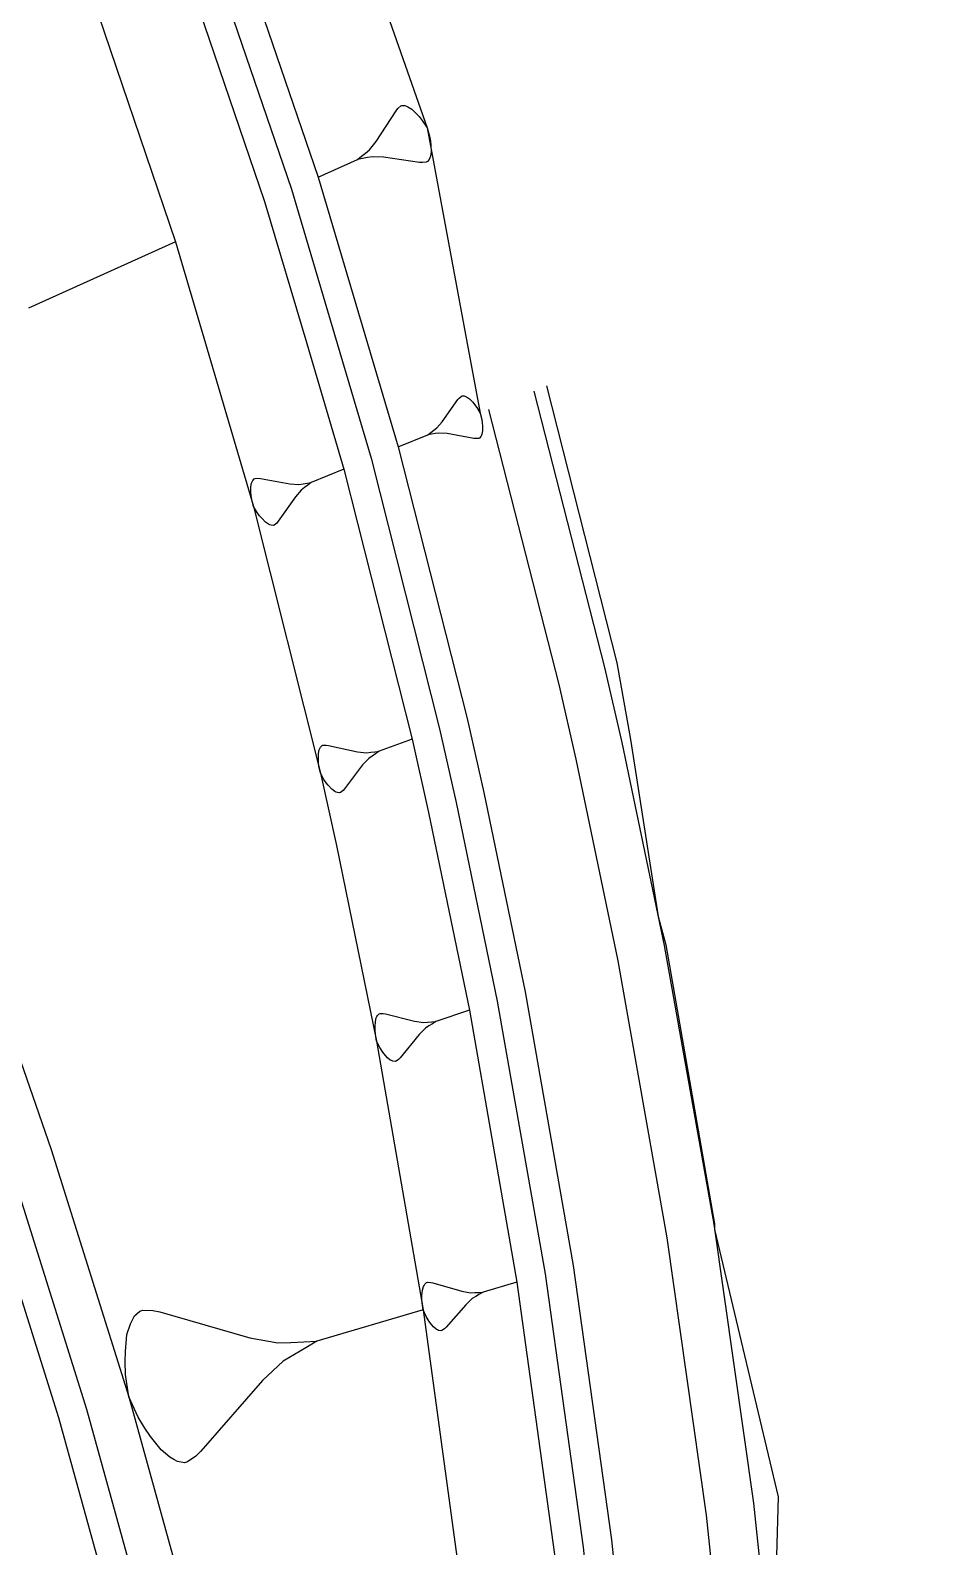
# Model space of a CAD drawing. Extents: x 386889 to 386983, y 803309 to 803473.
# Drawn here: x 386964.79 to 386983.28, y 803375.39 to 803406.41 of the extents above; entities that cross this region are included whole.
import ezdxf

# ---------------------------------------------------------------- set-up
doc = ezdxf.new("R2010")
doc.units = 0
doc.layers.get('0').update_dxf_attribs({"linetype": 'CONTINUOUS'})

msp = doc.modelspace()

# ---------------------------------------------------------------- linework, layer by layer
at = {"color": 7}
for p, q in [((386971.8613, 803404.1343), (386972.2691, 803404.7615)), ((386972.2691, 803404.7615), (386972.3047, 803404.8053)), ((386972.3047, 803404.8053), (386972.3632, 803404.8594)), ((386972.3632, 803404.8594), (386972.3861, 803404.8698)), ((386972.3861, 803404.8698), (386972.4424, 803404.8676)), ((386972.4424, 803404.8676), (386972.4758, 803404.8551)), ((386972.4758, 803404.8551), (386972.5092, 803404.8425)), ((386972.5092, 803404.8425), (386972.5863, 803404.7944)), ((386972.5863, 803404.7944), (386972.6842, 803404.7003)), ((386972.6842, 803404.7003), (386972.7383, 803404.6418)), ((386972.7383, 803404.6418), (386972.8028, 803404.5604)), ((386972.8028, 803404.5604), (386972.8986, 803404.41)), ((386972.8986, 803404.41), (386972.9483, 803404.2389)), ((386971.7192, 803403.9593), (386971.8613, 803404.1343)), ((386972.9483, 803404.2389), (386972.967, 803404.1366)), ((386972.967, 803404.1366), (386972.9752, 803404.0573)), ((386972.9752, 803404.0573), (386972.9812, 803403.9217)), ((386970.671, 803403.4019), (386971.4748, 803403.7656)), ((386971.4748, 803403.7656), (386971.5562, 803403.8302)), ((386971.577, 803403.7843), (386971.4748, 803403.7656)), ((386971.5562, 803403.8302), (386971.6377, 803403.8947)), ((386971.6793, 803403.8029), (386971.577, 803403.7843)), ((386971.6377, 803403.8947), (386971.7192, 803403.9593)), ((386971.7815, 803403.8215), (386971.6793, 803403.8029)), ((386972.0068, 803403.8128), (386971.7815, 803403.8215)), ((386972.7472, 803403.7052), (386972.0068, 803403.8128)), ((386972.9413, 803403.7653), (386972.9058, 803403.7216)), ((386972.9539, 803403.7987), (386972.9413, 803403.7653)), ((386972.9665, 803403.8321), (386972.9539, 803403.7987)), ((386972.9812, 803403.9217), (386972.9665, 803403.8321)), ((386972.8035, 803403.703), (386972.7472, 803403.7052)), ((386972.8828, 803403.7112), (386972.8035, 803403.703)), ((386972.9058, 803403.7216), (386972.8828, 803403.7112)), ((386967.7557, 803402.0825), (386964.7471, 803400.7209)), ((386973.7204, 803400), (386973.9857, 803398.5759)), ((386973.2102, 803398.3981), (386973.5284, 803398.8524)), ((386973.5284, 803398.8524), (386973.5558, 803398.8839)), ((386973.5558, 803398.8839), (386973.6005, 803398.9225)), ((386973.6005, 803398.9225), (386973.6178, 803398.9296)), ((386973.6178, 803398.9296), (386973.6595, 803398.9266)), ((386973.6595, 803398.9266), (386973.6839, 803398.9164)), ((386973.6839, 803398.9164), (386973.7083, 803398.9063)), ((386973.7083, 803398.9063), (386973.7642, 803398.8686)), ((386973.7642, 803398.8686), (386973.8343, 803398.7965)), ((386973.8343, 803398.7965), (386973.8729, 803398.7517)), ((386973.8729, 803398.7517), (386973.9187, 803398.6897)), ((386973.9187, 803398.6897), (386973.9857, 803398.5759)), ((386973.9857, 803398.5759), (386974.0182, 803398.4478)), ((386972.9144, 803398.1349), (386972.9764, 803398.1806)), ((386972.9764, 803398.1806), (386973.0384, 803398.2263)), ((386973.0668, 803398.1572), (386972.9906, 803398.146)), ((386973.0384, 803398.2263), (386973.1004, 803398.2721)), ((386973.1431, 803398.1684), (386973.0668, 803398.1572)), ((386973.1004, 803398.2721), (386973.2102, 803398.3981)), ((386973.3098, 803398.1562), (386973.1431, 803398.1684)), ((386973.8556, 803398.0575), (386973.3098, 803398.1562)), ((386974.0182, 803398.4478), (386974.0294, 803398.3716)), ((386974.0345, 803398.212), (386974.0213, 803398.1459)), ((386974.0294, 803398.3716), (386974.0335, 803398.3126)), ((386974.0335, 803398.3126), (386974.0345, 803398.212)), ((386972.3096, 803397.8859), (386972.9144, 803398.1349)), ((386972.9906, 803398.146), (386972.9144, 803398.1349)), ((386973.8973, 803398.0545), (386973.8556, 803398.0575)), ((386973.9562, 803398.0585), (386973.8973, 803398.0545)), ((386973.9735, 803398.0656), (386973.9562, 803398.0585)), ((386974.0009, 803398.0971), (386973.9735, 803398.0656)), ((386974.0111, 803398.1215), (386974.0009, 803398.0971)), ((386974.0213, 803398.1459), (386974.0111, 803398.1215)), ((386969.3337, 803397.196), (386969.364, 803397.2308)), ((386969.364, 803397.2308), (386969.3831, 803397.2386)), ((386969.3831, 803397.2386), (386969.4481, 803397.2431)), ((386969.4481, 803397.2431), (386969.4941, 803397.2397)), ((386969.4941, 803397.2397), (386970.0963, 803397.1309)), ((386971.1999, 803397.4291), (386970.5326, 803397.1544)), ((386969.2967, 803397.0693), (386969.3113, 803397.1422)), ((386969.2978, 803396.9582), (386969.2967, 803397.0693)), ((386969.3023, 803396.8932), (386969.2978, 803396.9582)), ((386969.3113, 803397.1422), (386969.3225, 803397.1691)), ((386969.3225, 803397.1691), (386969.3337, 803397.196)), ((386970.0963, 803397.1309), (386970.2802, 803397.1174)), ((386970.3273, 803397.003), (386970.2062, 803396.864)), ((386970.2802, 803397.1174), (386970.3644, 803397.1297)), ((386970.3958, 803397.0535), (386970.3273, 803397.003)), ((386970.3644, 803397.1297), (386970.4485, 803397.1421)), ((386970.4642, 803397.1039), (386970.3958, 803397.0535)), ((386970.4485, 803397.1421), (386970.5326, 803397.1544)), ((386970.5326, 803397.1544), (386970.4642, 803397.1039)), ((386969.3146, 803396.8091), (386969.3023, 803396.8932)), ((386969.3505, 803396.6678), (386969.3146, 803396.8091)), ((386969.4245, 803396.5422), (386969.3505, 803396.6678)), ((386970.2062, 803396.864), (386969.8551, 803396.3627)), ((386969.4749, 803396.4737), (386969.4245, 803396.5422)), ((386969.5176, 803396.4244), (386969.4749, 803396.4737)), ((386969.5949, 803396.3448), (386969.5176, 803396.4244)), ((386969.6566, 803396.3033), (386969.5949, 803396.3448)), ((386969.6835, 803396.292), (386969.6566, 803396.3033)), ((386969.8248, 803396.3279), (386969.7755, 803396.2853)), ((386969.8551, 803396.3627), (386969.8248, 803396.3279)), ((386969.7104, 803396.2808), (386969.6835, 803396.292)), ((386969.7564, 803396.2774), (386969.7104, 803396.2808)), ((386969.7755, 803396.2853), (386969.7564, 803396.2774)), ((386970.679, 803391.6152), (386970.6961, 803391.6875)), ((386970.6961, 803391.6875), (386970.7083, 803391.714)), ((386970.7083, 803391.714), (386970.7204, 803391.7405)), ((386970.7204, 803391.7405), (386970.7519, 803391.7742)), ((386970.7519, 803391.7742), (386970.7712, 803391.7814)), ((386970.7712, 803391.7814), (386970.8363, 803391.7837)), ((386970.8363, 803391.7837), (386970.8822, 803391.7787)), ((386970.8822, 803391.7787), (386971.4803, 803391.6492)), ((386971.4803, 803391.6492), (386971.6637, 803391.6294)), ((386971.7482, 803391.6388), (386971.8326, 803391.6482)), ((386971.8326, 803391.6482), (386971.9171, 803391.6576)), ((386971.9171, 803391.6576), (386971.847, 803391.6095)), ((386972.5935, 803391.9091), (386971.9171, 803391.6576)), ((386970.6763, 803391.5042), (386970.679, 803391.6152)), ((386970.6785, 803391.439), (386970.6763, 803391.5042)), ((386970.688, 803391.3545), (386970.6785, 803391.439)), ((386970.7189, 803391.212), (386970.688, 803391.3545)), ((386971.5809, 803391.3786), (386971.2128, 803390.8897)), ((386971.7068, 803391.5134), (386971.5809, 803391.3786)), ((386971.6637, 803391.6294), (386971.7482, 803391.6388)), ((386971.7769, 803391.5615), (386971.7068, 803391.5134)), ((386971.847, 803391.6095), (386971.7769, 803391.5615)), ((386970.7886, 803391.0839), (386970.7189, 803391.212)), ((386970.8367, 803391.0138), (386970.7886, 803391.0839)), ((386970.8775, 803390.963), (386970.8367, 803391.0138)), ((386970.9521, 803390.8808), (386970.8775, 803390.963)), ((386971.0123, 803390.8372), (386970.9521, 803390.8808)), ((386971.0388, 803390.825), (386971.0123, 803390.8372)), ((386971.0654, 803390.8129), (386971.0388, 803390.825)), ((386971.1112, 803390.808), (386971.0654, 803390.8129)), ((386971.1305, 803390.8151), (386971.1112, 803390.808)), ((386971.1813, 803390.856), (386971.1305, 803390.8151)), ((386971.2128, 803390.8897), (386971.1813, 803390.856)), ((386971.8354, 803386.0216), (386971.8419, 803386.1324)), ((386971.8419, 803386.1324), (386971.8615, 803386.2042)), ((386971.8615, 803386.2042), (386971.8745, 803386.2302)), ((386971.8745, 803386.2302), (386971.8876, 803386.2563)), ((386971.8876, 803386.2563), (386971.9202, 803386.2889)), ((386971.9202, 803386.2889), (386971.9398, 803386.2954)), ((386971.9398, 803386.2954), (386972.005, 803386.2954)), ((386972.005, 803386.2954), (386972.0506, 803386.2889)), ((386972.0506, 803386.2889), (386972.6439, 803386.1388)), ((386972.6439, 803386.1388), (386972.8265, 803386.1127)), ((386972.8265, 803386.1127), (386972.9112, 803386.1192)), ((386972.9112, 803386.1192), (386972.996, 803386.1257)), ((386973.009, 803386.0866), (386972.9373, 803386.0409)), ((386972.996, 803386.1257), (386973.0808, 803386.1322)), ((386973.0808, 803386.1322), (386973.009, 803386.0866)), ((386973.7654, 803386.3602), (386973.0808, 803386.1322)), ((386971.8354, 803385.9564), (386971.8354, 803386.0216)), ((386971.8419, 803385.8716), (386971.8354, 803385.9564)), ((386971.8679, 803385.7282), (386971.8419, 803385.8716)), ((386972.7351, 803385.8649), (386972.3503, 803385.389)), ((386972.8656, 803385.9953), (386972.7351, 803385.8649)), ((386972.9373, 803386.0409), (386972.8656, 803385.9953)), ((386971.9331, 803385.5978), (386971.8679, 803385.7282)), ((386971.9787, 803385.526), (386971.9331, 803385.5978)), ((386972.0178, 803385.4739), (386971.9787, 803385.526)), ((386972.0895, 803385.3891), (386972.0178, 803385.4739)), ((386972.1482, 803385.3434), (386972.0895, 803385.3891)), ((386972.1743, 803385.3304), (386972.1482, 803385.3434)), ((386972.2004, 803385.3173), (386972.1743, 803385.3304)), ((386972.246, 803385.3108), (386972.2004, 803385.3173)), ((386972.2656, 803385.3173), (386972.246, 803385.3108)), ((386972.3177, 803385.3564), (386972.2656, 803385.3173)), ((386972.3503, 803385.389), (386972.3177, 803385.3564)), ((386972.8563, 803380.7591), (386972.89, 803380.7905)), ((386972.89, 803380.7905), (386972.9097, 803380.7964)), ((386972.9097, 803380.7964), (386972.9749, 803380.7941)), ((386972.9749, 803380.7941), (386973.0203, 803380.786)), ((386973.0203, 803380.786), (386973.6081, 803380.6156)), ((386974.7366, 803380.7982), (386974.0444, 803380.5939)), ((386972.7937, 803380.4611), (386972.796, 803380.5263)), ((386972.796, 803380.5263), (386972.8063, 803380.6369)), ((386972.8063, 803380.6369), (386972.8284, 803380.7079)), ((386972.8284, 803380.7079), (386972.8423, 803380.7335)), ((386972.8423, 803380.7335), (386972.8563, 803380.7591)), ((386973.6081, 803380.6156), (386973.7896, 803380.5832)), ((386973.7896, 803380.5832), (386973.8746, 803380.5867)), ((386973.8979, 803380.5076), (386973.8247, 803380.4645)), ((386973.8746, 803380.5867), (386973.9595, 803380.5903)), ((386973.9712, 803380.5508), (386973.8979, 803380.5076)), ((386973.9595, 803380.5903), (386974.0444, 803380.5939)), ((386974.0444, 803380.5939), (386973.9712, 803380.5508)), ((386966.9195, 803380.1092), (386967.0253, 803380.2078)), ((386967.0253, 803380.2078), (386967.0873, 803380.2261)), ((386967.0873, 803380.2261), (386967.2917, 803380.219)), ((386967.2917, 803380.219), (386967.4341, 803380.1936)), ((386967.4341, 803380.1936), (386969.2781, 803379.6589)), ((386972.8184, 803380.2319), (386970.6471, 803379.5909)), ((386972.7973, 803380.3762), (386972.7937, 803380.4611)), ((386972.8184, 803380.2319), (386972.7973, 803380.3762)), ((386972.879, 803380.0994), (386972.8184, 803380.2319)), ((386973.6898, 803380.3387), (386973.2888, 803379.8764)), ((386973.8247, 803380.4645), (386973.6898, 803380.3387)), ((386966.7629, 803379.7257), (386966.8321, 803379.9485)), ((386966.8321, 803379.9485), (386966.8758, 803380.0288)), ((386966.8758, 803380.0288), (386966.9195, 803380.1092)), ((386972.9222, 803380.0261), (386972.879, 803380.0994)), ((386972.9595, 803379.9726), (386972.9222, 803380.0261)), ((386973.0282, 803379.8854), (386972.9595, 803379.9726)), ((386973.0853, 803379.8378), (386973.0282, 803379.8854)), ((386973.2888, 803379.8764), (386973.2551, 803379.8449)), ((386966.7304, 803379.3789), (386966.7629, 803379.7257)), ((386969.2781, 803379.6589), (386969.8477, 803379.5573)), ((386969.8477, 803379.5573), (386970.1141, 803379.5685)), ((386970.1141, 803379.5685), (386970.3806, 803379.5797)), ((386970.3806, 803379.5797), (386970.6471, 803379.5909)), ((386970.6471, 803379.5909), (386970.4172, 803379.4556)), ((386973.1109, 803379.8238), (386973.0853, 803379.8378)), ((386973.1365, 803379.8099), (386973.1109, 803379.8238)), ((386973.1819, 803379.8018), (386973.1365, 803379.8099)), ((386973.2016, 803379.8076), (386973.1819, 803379.8018)), ((386973.2551, 803379.8449), (386973.2016, 803379.8076)), ((386966.7233, 803379.1745), (386966.7304, 803379.3789)), ((386970.1874, 803379.3203), (386969.9576, 803379.185)), ((386970.4172, 803379.4556), (386970.1874, 803379.3203)), ((386966.7345, 803378.908), (386966.7233, 803379.1745)), ((386969.9576, 803379.185), (386969.5345, 803378.7904)), ((386966.8007, 803378.4554), (386966.7345, 803378.908)), ((386969.5345, 803378.7904), (386968.2766, 803377.3399)), ((386966.991, 803378.0395), (386966.8007, 803378.4554)), ((386967.1263, 803377.8096), (386966.991, 803378.0395)), ((386967.2432, 803377.6418), (386967.1263, 803377.8096)), ((386967.4589, 803377.3683), (386967.2432, 803377.6418)), ((386967.6379, 803377.2188), (386967.4589, 803377.3683)), ((386967.7183, 803377.1751), (386967.6379, 803377.2188)), ((386967.7986, 803377.1313), (386967.7183, 803377.1751)), ((386967.941, 803377.1059), (386967.7986, 803377.1313)), ((386968.003, 803377.1242), (386967.941, 803377.1059)), ((386968.1708, 803377.2412), (386968.003, 803377.1242)), ((386968.2766, 803377.3399), (386968.1708, 803377.2412))]:
    msp.add_line(p, q, dxfattribs=at)
at = {"color": 7, "linetype": 'CONTINUOUS'}
for points in [[(386935.2443, 803473.1921), (386937.0403, 803470.4138), (386939.6612, 803466.1386), (386942.8932, 803462.3055), (386945.772, 803458.2169), (386948.516, 803454.0308), (386951.3004, 803449.874), (386953.9498, 803445.6195), (386956.6078, 803441.3712), (386959.3082, 803437.1536), (386959.716, 803436.4191), (386962.0863, 803432.0152), (386964.9407, 803426.7811), (386967.0312, 803421.1313), (386968.636, 803415.3016), (386970.9662, 803409.9348), (386972.8986, 803404.41), (386973.7204, 803400)], [(386931.2554, 803472.4006), (386934.0225, 803468.2312), (386936.7636, 803464.043), (386939.4787, 803459.836), (386942.1906, 803455.6268), (386944.9256, 803451.4342), (386947.6344, 803447.2227), (386950.3173, 803442.9924), (386952.9741, 803438.7432), (386955.6049, 803434.4753), (386956.0412, 803433.7614), (386958.5451, 803429.606), (386961.3532, 803424.5173), (386963.8781, 803419.2904), (386966.1836, 803413.981), (386968.2666, 803408.5991), (386970.1244, 803403.1545), (386971.06, 803400)], [(386930.7692, 803472.049), (386933.5363, 803467.8796), (386936.2774, 803463.6914), (386938.9925, 803459.4844), (386941.7044, 803455.2752), (386944.4394, 803451.0825), (386947.1483, 803446.8711), (386949.8311, 803442.6408), (386952.4879, 803438.3916), (386955.1187, 803434.1237), (386955.5551, 803433.4098), (386958.049, 803429.2685), (386960.8458, 803424.1971), (386963.3599, 803418.9879), (386965.6553, 803413.6966), (386967.7288, 803408.333), (386969.5778, 803402.9071), (386970.4386, 803400)], [(386940.0838, 803454.1031), (386942.8188, 803449.9105), (386945.5277, 803445.699), (386948.2105, 803441.4687), (386950.8673, 803437.2196), (386953.4981, 803432.9516), (386953.9345, 803432.2378), (386956.3954, 803428.1435), (386959.1544, 803423.1298), (386961.6327, 803417.9795), (386963.8944, 803412.7483), (386965.9362, 803407.446), (386967.7557, 803402.0825), (386968.369, 803400)], [(386958.6169, 803400), (386959.4177, 803398.3089), (386961.5191, 803393.444), (386963.4516, 803388.5095), (386963.9456, 803387.1618), (386965.2129, 803383.5113), (386966.8007, 803378.4554), (386968.2133, 803373.3478), (386969.449, 803368.1944), (386969.5246, 803367.8513), (386970.5063, 803363.0016), (386971.1311, 803359.3989), (386971.3778, 803357.8685), (386972.1735, 803352.9322), (386972.9692, 803347.9959), (386973.765, 803343.0596), (386974.5607, 803338.1234), (386975.3564, 803333.1871), (386976.1521, 803328.2508), (386976.9478, 803323.3145), (386977.7436, 803318.3783), (386978.5393, 803313.442), (386978.7222, 803312.307)], [(386968.369, 803400), (386969.3505, 803396.6678), (386970.7189, 803391.212), (386971.0505, 803389.7287), (386971.8679, 803385.7282), (386972.8184, 803380.2319), (386973.572, 803374.7308), (386974.1241, 803369.2306), (386974.1484, 803368.8649), (386974.4234, 803363.729), (386974.5487, 803359.9498), (386974.5723, 803358.3834), (386974.2483, 803353.2666), (386973.9798, 803348.1588), (386973.7669, 803343.06)], [(386970.4386, 803400), (386971.1999, 803397.4291), (386972.5935, 803391.9092), (386972.9315, 803390.4083), (386973.7654, 803386.3603), (386974.7365, 803380.7982), (386975.5085, 803375.2306), (386976.0767, 803369.6633), (386976.102, 803369.2932), (386976.3898, 803364.0942), (386976.5232, 803360.2681), (386976.5468, 803358.7017), (386977.193, 803353.7413), (386977.8946, 803348.7899), (386978.6518, 803343.8474), (386978.3018, 803338.7264), (386978.0729, 803333.625), (386978.128, 803328.5693)], [(386971.06, 803400), (386971.7547, 803397.6575), (386973.1559, 803392.1183), (386973.4958, 803390.6121), (386974.3347, 803386.5499), (386975.312, 803380.9681), (386976.0895, 803375.3806), (386976.6625, 803369.7932), (386976.6881, 803369.4217), (386976.9797, 803364.2038), (386977.1156, 803360.3636), (386977.1392, 803358.7972), (386977.7853, 803353.8368), (386978.487, 803348.8854), (386979.2442, 803343.9429), (386978.8942, 803338.8219), (386978.6652, 803333.7205), (386978.7204, 803328.6648)], [(386975.3403, 803399.1335), (386976.7793, 803393.4658), (386977.0585, 803391.8993), (386977.6259, 803388.2808), (386977.7799, 803387.6975), (386978.7747, 803381.9904), (386978.7806, 803381.8755), (386980.0814, 803376.4108), (386979.969, 803372.5468), (386980.4472, 803370.6319), (386980.4418, 803370.2446), (386981.0567, 803364.9609), (386981.4042, 803361.0549), (386981.4984, 803359.4999), (386981.9416, 803354.5068), (386982.7818, 803349.5777), (386983.2097, 803344.5821), (386983.2798, 803339.5289), (386983.0644, 803334.4296), (386982.9184, 803329.3415)], [(386975.0837, 803399.0279), (386976.5301, 803393.3731), (386976.8816, 803391.8353), (386977.7502, 803387.6876), (386978.7647, 803381.9874), (386979.5753, 803376.2802), (386980.1772, 803370.5721), (386980.2046, 803370.1926), (386980.5192, 803364.8611), (386980.6697, 803360.9365), (386980.6933, 803359.3701), (386981.3394, 803354.4097), (386982.0411, 803349.4583), (386982.7983, 803344.5158), (386982.4483, 803339.3948), (386982.2193, 803334.2934), (386982.2745, 803329.2377)]]:
    msp.add_lwpolyline(points, dxfattribs=at)
at = {"color": 1, "linetype": 'CONTINUOUS'}
for points in [[(386931.7416, 803472.7522), (386934.5087, 803468.5828), (386937.2498, 803464.3947), (386939.9648, 803460.1876), (386942.6768, 803455.9784), (386945.4117, 803451.7858), (386948.1206, 803447.5743), (386950.8035, 803443.344), (386953.4603, 803439.0949), (386956.091, 803434.8269), (386956.5274, 803434.113), (386959.0412, 803429.9435), (386961.8606, 803424.8375), (386964.3962, 803419.5929), (386966.7119, 803414.2655), (386968.8044, 803408.8651), (386970.671, 803403.4019), (386971.6816, 803400)], [(386956.9575, 803400), (386958.0511, 803397.6904), (386960.1321, 803392.873), (386962.0457, 803387.9867), (386962.5349, 803386.6522), (386963.7897, 803383.0373), (386965.3621, 803378.0307), (386966.7609, 803372.9729), (386967.9845, 803367.8699), (386968.0594, 803367.5301), (386969.0315, 803362.7277), (386969.6502, 803359.1602), (386969.8969, 803357.6297), (386970.6926, 803352.6935), (386971.4883, 803347.7572), (386972.2841, 803342.8209), (386973.0798, 803337.8846), (386973.8755, 803332.9484), (386974.6712, 803328.0121), (386975.467, 803323.0758), (386976.2627, 803318.1395), (386977.0584, 803313.2033), (386977.2414, 803312.0682)], [(386957.6213, 803400), (386958.5977, 803397.9378), (386960.6869, 803393.1014), (386962.6081, 803388.1958), (386963.0992, 803386.856), (386964.359, 803383.2269), (386965.9375, 803378.2006), (386967.3419, 803373.1229), (386968.5703, 803367.9997), (386968.6455, 803367.6585), (386969.6214, 803362.8373), (386970.2426, 803359.2557), (386970.4893, 803357.7252), (386971.285, 803352.789), (386972.0807, 803347.8527), (386972.8764, 803342.9164)], [(386971.6816, 803400), (386972.3096, 803397.8859), (386973.7183, 803392.3274), (386974.0601, 803390.816), (386974.9039, 803386.7395), (386975.8874, 803381.138), (386976.6705, 803375.5305), (386977.2483, 803369.923), (386977.2742, 803369.5502), (386977.5696, 803364.3133), (386977.7079, 803360.4591), (386977.7315, 803358.8927), (386978.3777, 803353.9323), (386979.0793, 803348.9809), (386979.8365, 803344.0384), (386979.4866, 803338.9174), (386979.2576, 803333.816), (386979.3128, 803328.7603)], [(386974.159, 803398.6472), (386975.5928, 803393.0245), (386975.9411, 803391.4956), (386976.8014, 803387.3716), (386977.8056, 803381.7043), (386978.607, 803376.0303), (386979.2009, 803370.3557), (386979.2278, 803369.9785), (386979.536, 803364.6785), (386979.6825, 803360.7774), (386979.7061, 803359.211), (386980.3522, 803354.2506), (386981.0539, 803349.2991), (386981.8111, 803344.3567), (386981.4611, 803339.2357), (386981.2321, 803334.1342), (386981.2873, 803329.0786)]]:
    msp.add_lwpolyline(points, dxfattribs=at)

doc.saveas('drawing.dxf')
